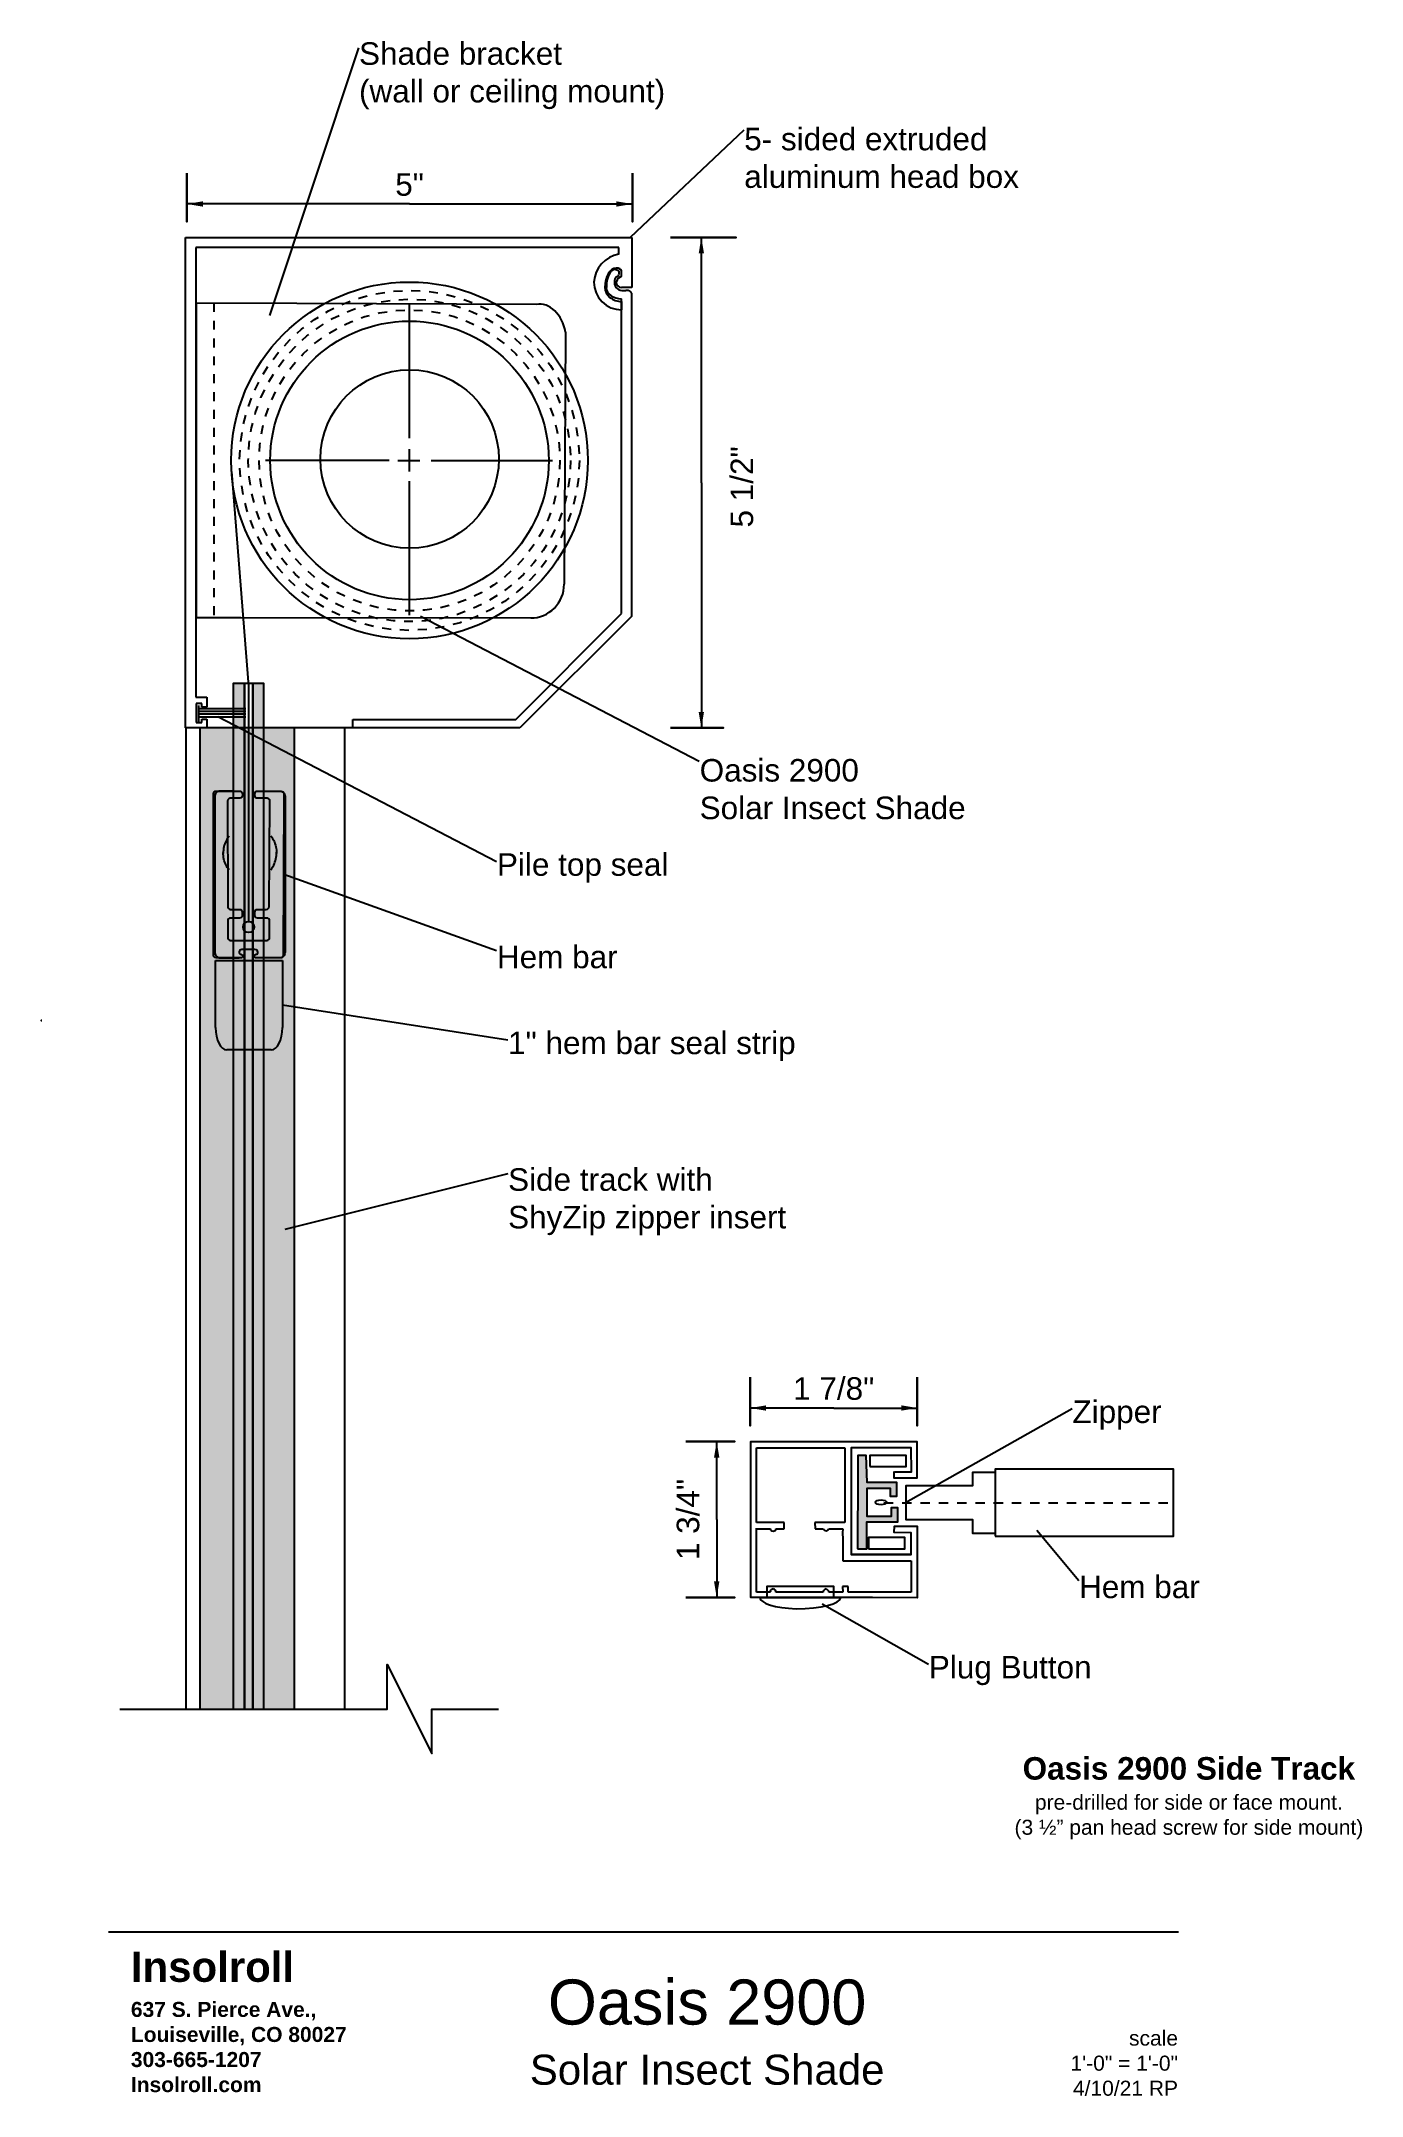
# Model space of a CAD drawing. Extents: x 0 to 14.8, y 0.3 to 23.4.
import ezdxf

# ---------------------------------------------------------------- set-up
doc = ezdxf.new("R2010")
doc.units = 0
doc.header["$LTSCALE"] = 0.140417
doc.header["$MEASUREMENT"] = 0
for name, pattern in [('DASHED', [0.75, 0.5, -0.25]), ('DASHEDX2', [1.25, 0.75, -0.5]), ('HIDDEN2', [0.1875, 0.125, -0.0625])]:
    doc.linetypes.add(name, pattern=pattern)
doc.layers.get('0').update_dxf_attribs({"linetype": 'CONTINUOUS'})
doc.layers.get('DEFPOINTS').update_dxf_attribs({"linetype": 'CONTINUOUS'})
for name, color, linetype in [('ANNOTATIONS', 7, 'CONTINUOUS'), ('DIMENSIONS', 7, 'CONTINUOUS'), ('NOTATIONS', 7, 'CONTINUOUS')]:
    doc.layers.add(name, color=color, linetype=linetype)
doc.styles.add('_VISDIMTXTSTYLE', font='arial.ttf')
doc.styles.get("Standard").update_dxf_attribs({"font": 'txt.shx'})
doc.dimstyles.get("Standard").update_dxf_attribs({"dimtxt": 0.18, "dimasz": 0.18, "dimexe": 0.18, "dimexo": 0.0625, "dimgap": 0.09, "dimtad": 1, "dimtih": 1, "dimtoh": 1, "dimdec": 4, "dimzin": 0, "dimtxsty": '_VISDIMTXTSTYLE', "dimcen": 0.09, "dimazin": 3, "dimtfac": 1, "dimtofl": 0, "dimtmove": 0, "dimatfit": 3, "dimtolj": 1, "dimtzin": 0})

# ---------------------------------------------------------------- blocks, each defined once
blk = doc.blocks.new('*D0')
for points in [[(7.579, 7.666), (7.549, 7.486), (7.609, 7.486)], [(7.579, 5.916), (7.549, 6.096), (7.609, 6.096)]]:
    blk.add_solid(points)
at = {"layer": 'DEFPOINTS'}
for p in [(7.579, 7.666), (7.954, 7.666), (7.954, 5.916)]:
    blk.add_point(p, dxfattribs=at)
at = {"layer": 'DIMENSIONS', "linetype": 'CONTINUOUS'}
for q in [(7.579, 7.666), (7.579, 5.916)]:
    blk.add_line((7.579, 6.791), q, dxfattribs=at)
for points in [[(7.232, 7.666), (7.781, 7.666)], [(7.232, 5.916), (7.781, 5.916)]]:
    blk.add_lwpolyline(points, close=True, dxfattribs=at)
at = {"insert": (7.259, 6.791), "char_height": 0.25279, "width": 1.48799, "attachment_point": 5, "rotation": 90, "style": '_VISDIMTXTSTYLE'}
blk.add_mtext('\\A1;1{\\H1.000000x; 3/4}"', dxfattribs=at)
blk = doc.blocks.new('*D1')
for points in [[(7.954, 8.041), (8.134, 8.071), (8.134, 8.011)], [(9.829, 8.041), (9.649, 8.071), (9.649, 8.011)]]:
    blk.add_solid(points)
at = {"layer": 'DEFPOINTS'}
for p in [(9.829, 8.041), (7.954, 7.666), (9.829, 7.666)]:
    blk.add_point(p, dxfattribs=at)
at = {"layer": 'DIMENSIONS', "linetype": 'CONTINUOUS'}
for q in [(7.954, 8.041), (9.829, 8.041)]:
    blk.add_line((8.892, 8.041), q, dxfattribs=at)
for points in [[(7.954, 8.388), (7.954, 7.84)], [(9.829, 8.388), (9.829, 7.84)]]:
    blk.add_lwpolyline(points, close=True, dxfattribs=at)
at = {"insert": (8.892, 8.258), "char_height": 0.25279, "width": 1.48799, "attachment_point": 5, "style": '_VISDIMTXTSTYLE'}
blk.add_mtext('\\A1;1{\\H1.000000x; 7/8}"', dxfattribs=at)
blk = doc.blocks.new('*D2')
for points in [[(7.407, 21.166), (7.377, 20.986), (7.437, 20.986)], [(7.407, 15.666), (7.377, 15.846), (7.437, 15.846)]]:
    blk.add_solid(points)
at = {"layer": 'DEFPOINTS'}
for p in [(7.407, 21.166), (7.969, 21.166), (7.829, 15.666)]:
    blk.add_point(p, dxfattribs=at)
at = {"layer": 'DIMENSIONS', "linetype": 'CONTINUOUS'}
for q in [(7.407, 21.166), (7.407, 15.666)]:
    blk.add_line((7.407, 18.416), q, dxfattribs=at)
for points in [[(7.06, 21.166), (7.796, 21.166)], [(7.06, 15.666), (7.656, 15.666)]]:
    blk.add_lwpolyline(points, close=True, dxfattribs=at)
at = {"insert": (7.863, 18.369), "char_height": 0.25279, "width": 1.48799, "attachment_point": 5, "rotation": 90, "style": '_VISDIMTXTSTYLE'}
blk.add_mtext('\\A1;5{\\H1.000000x; 1/2}"', dxfattribs=at)
blk = doc.blocks.new('*D3')
for points in [[(1.635, 21.541), (1.815, 21.571), (1.815, 21.511)], [(6.633, 21.541), (6.453, 21.571), (6.453, 21.511)]]:
    blk.add_solid(points)
at = {"layer": 'DEFPOINTS'}
for p in [(6.633, 21.541), (1.635, 21.166), (6.633, 21.166)]:
    blk.add_point(p, dxfattribs=at)
at = {"layer": 'DIMENSIONS', "linetype": 'CONTINUOUS'}
for q in [(1.635, 21.541), (6.633, 21.541)]:
    blk.add_line((4.134, 21.541), q, dxfattribs=at)
for points in [[(1.635, 21.888), (1.635, 21.34)], [(6.633, 21.888), (6.633, 21.34)]]:
    blk.add_lwpolyline(points, close=True, dxfattribs=at)
at = {"insert": (4.134, 21.758), "char_height": 0.2528, "width": 0.61926, "attachment_point": 5, "style": '_VISDIMTXTSTYLE'}
blk.add_mtext('\\A1;5"', dxfattribs=at)

msp = doc.modelspace()

# ---------------------------------------------------------------- hatches: boundary and pattern name
for color, points in [(8, [(2.156, 4.666), (2.281, 4.666), (2.281, 16.166), (2.156, 16.166)]), (8, [(2.375, 4.666), (2.5, 4.666), (2.5, 16.166), (2.375, 16.166)]), (252, [(1.781, 4.666), (2.844, 4.666), (2.844, 15.666), (1.781, 15.666)]), (7, [(9.157, 6.463), (9.262, 6.463), (9.262, 6.766), (9.288, 6.766), (9.611, 6.766), (9.611, 6.922), (9.538, 6.922), (9.538, 6.826), (9.267, 6.826), (9.267, 7.143), (9.527, 7.143), (9.527, 7.051), (9.6, 7.051), (9.6, 7.207), (9.267, 7.207), (9.256, 7.51), (9.163, 7.51), (9.163, 7.317)])]:
    msp.add_hatch(color=color).paths.add_polyline_path(points)

# ---------------------------------------------------------------- linework, layer by layer
at = {"color": 7, "linetype": 'CONTINUOUS'}
for p, q in [((1.622, 15.666), (1.622, 21.166)), ((1.622, 21.166), (6.575, 21.166)), ((6.482, 21.052), (1.737, 21.052)), ((1.737, 21.052), (1.737, 16.01)), ((6.482, 20.979), (6.482, 21.052)), ((6.575, 21.166), (6.627, 21.166)), ((6.627, 21.166), (6.627, 20.604)), ((6.513, 20.729), (6.513, 20.791)), ((6.627, 20.604), (6.513, 20.604)), ((6.622, 20.541), (6.622, 18.854)), ((1.743, 20.432), (2.868, 20.43)), ((1.743, 16.901), (1.743, 20.432)), ((2.868, 20.43), (5.555, 20.416)), ((4.133, 18.916), (4.133, 20.327)), ((4.135, 18.922), (4.135, 20.422)), ((6.513, 16.948), (6.513, 20.479)), ((6.513, 20.448), (6.513, 20.354)), ((5.883, 20.104), (5.868, 17.277)), ((3.907, 18.666), (2.517, 18.666)), ((4.004, 18.666), (4.251, 18.666)), ((4.135, 18.541), (4.135, 18.791)), ((4.375, 18.666), (5.736, 18.666)), ((6.622, 18.854), (6.622, 16.916)), ((4.135, 16.932), (4.135, 18.432)), ((4.135, 17.041), (4.135, 18.432)), ((1.93, 16.901), (1.743, 16.901)), ((2.243, 16.901), (1.93, 16.901)), ((5.493, 16.898), (2.243, 16.901)), ((5.325, 15.76), (6.513, 16.948)), ((6.622, 16.916), (5.372, 15.666)), ((1.737, 16.01), (1.861, 16.01)), ((1.804, 15.942), (1.742, 15.942)), ((1.742, 15.942), (1.742, 15.729)), ((1.766, 15.916), (1.766, 15.729)), ((1.804, 15.901), (1.804, 15.942)), ((1.861, 15.901), (1.804, 15.901)), ((1.861, 16.01), (1.861, 15.901)), ((1.742, 15.729), (1.804, 15.729)), ((1.766, 15.885), (2.297, 15.885)), ((1.766, 15.854), (2.297, 15.854)), ((1.766, 15.823), (2.297, 15.823)), ((1.766, 15.791), (2.297, 15.791)), ((1.804, 15.729), (1.804, 15.765)), ((1.804, 15.765), (1.861, 15.765)), ((1.861, 15.765), (1.861, 15.666)), ((3.497, 15.666), (3.497, 15.76)), ((3.497, 15.76), (5.325, 15.76)), ((1.83, 15.666), (1.622, 15.666)), ((3.497, 15.666), (1.622, 15.666)), ((1.861, 15.666), (1.83, 15.666)), ((5.372, 15.666), (3.497, 15.666)), ((1.958, 12.307), (1.958, 13.057)), ((1.958, 13.057), (2.708, 13.057)), ((2.708, 13.057), (2.708, 12.307)), ((2.583, 12.057), (2.083, 12.057)), ((8.025, 6.758), (8.025, 7.593)), ((8.025, 7.593), (9.017, 7.593)), ((9.017, 7.593), (9.017, 6.758)), ((8.024, 5.976), (8.026, 6.695)), ((8.337, 6.758), (8.025, 6.758)), ((8.027, 6.687), (8.181, 6.687)), ((8.243, 6.687), (8.337, 6.687)), ((8.337, 6.687), (8.337, 6.758)), ((9.017, 6.758), (8.681, 6.758)), ((8.681, 6.758), (8.682, 6.687)), ((8.682, 6.687), (8.775, 6.687)), ((8.836, 6.687), (8.993, 6.688)), ((8.993, 6.688), (8.992, 6.641)), ((8.992, 6.641), (8.993, 6.57)), ((8.993, 6.57), (8.993, 6.328)), ((8.993, 6.328), (9.017, 6.328)), ((9.017, 6.328), (9.76, 6.328)), ((9.76, 6.328), (9.76, 5.976)), ((8.992, 6.04), (8.993, 5.976)), ((9.054, 6.039), (8.992, 6.039)), ((9.054, 5.976), (9.054, 6.039)), ((8.181, 5.976), (8.024, 5.976)), ((8.064, 5.915), (8.814, 5.915)), ((8.775, 5.976), (8.243, 5.976)), ((8.814, 5.915), (8.97, 5.915)), ((8.993, 5.976), (8.837, 5.976)), ((9.76, 5.976), (9.054, 5.976)), ((0.758, 2.166), (12.758, 2.166))]:
    msp.add_line(p, q, dxfattribs=at)
at = {"color": 7, "linetype": 'HIDDEN2'}
msp.add_line((1.938, 20.432), (1.938, 16.901), dxfattribs=at)
at = {"color": 7, "linetype": 'DASHEDX2'}
msp.add_line((9.454, 6.979), (12.704, 6.979), dxfattribs=at)
at = {"color": 7, "linetype": 'CONTINUOUS'}
for points in [[(2.137, 18.541), (2.329, 16.135), (2.329, 13.494)], [(9.759, 6.399), (9.76, 6.641), (9.571, 6.644), (9.573, 6.716), (9.829, 6.716), (9.829, 5.914), (9.327, 5.916), (7.961, 5.916), (7.961, 7.666), (9.824, 7.666), (9.824, 7.256), (9.571, 7.256), (9.571, 7.329)], [(9.575, 7.327), (9.763, 7.326), (9.759, 7.593), (9.087, 7.593), (9.087, 6.398), (9.759, 6.398), (9.087, 6.398)], [(0.883, 4.666), (3.883, 4.666), (3.883, 5.166), (4.383, 4.166), (4.383, 4.666), (5.133, 4.666)]]:
    msp.add_lwpolyline(points, dxfattribs=at)
for points in [[(2.156, 4.666), (2.281, 4.666), (2.281, 16.166), (2.156, 16.166)], [(2.281, 4.666), (2.375, 4.666), (2.375, 16.166), (2.281, 16.166)], [(2.375, 4.666), (2.5, 4.666), (2.5, 16.166), (2.375, 16.166)], [(1.625, 4.666), (3.406, 4.666), (3.406, 15.666), (1.625, 15.666)], [(1.781, 4.666), (2.844, 4.666), (2.844, 15.666), (1.781, 15.666)], [(0.008, 12.385), (0, 12.385)], [(9.157, 6.463), (9.262, 6.463), (9.262, 6.766), (9.288, 6.766), (9.611, 6.766), (9.611, 6.922), (9.538, 6.922), (9.538, 6.826), (9.267, 6.826), (9.267, 7.143), (9.527, 7.143), (9.527, 7.051), (9.6, 7.051), (9.6, 7.207), (9.267, 7.207), (9.256, 7.51), (9.163, 7.51), (9.163, 7.317)], [(9.298, 7.385), (9.704, 7.385), (9.704, 7.51), (9.298, 7.51)], [(10.704, 7.323), (10.704, 6.635), (10.454, 6.635), (10.454, 6.786), (9.704, 6.786), (9.704, 7.171), (10.454, 7.171), (10.454, 7.323)], [(10.704, 6.604), (12.704, 6.604), (12.704, 7.354), (10.704, 7.354)], [(9.282, 6.463), (9.689, 6.463), (9.689, 6.588), (9.282, 6.588)], [(8.142, 5.915), (8.892, 5.915), (8.892, 6.04), (8.142, 6.04)]]:
    msp.add_lwpolyline(points, close=True, dxfattribs=at)
msp.add_lwpolyline([(2.259, 14.928), (2.26, 14.912, -0.425266), (2.229, 14.879), (2.123, 14.878, 0.412884), (2.092, 14.847), (2.094, 13.663, 0.413744), (2.125, 13.632), (2.226, 13.632, -0.414214), (2.258, 13.601), (2.258, 13.565, -0.414214), (2.226, 13.534), (2.125, 13.534, 0.414214), (2.094, 13.503), (2.094, 13.315, 0.414214), (2.125, 13.284), (2.532, 13.284, 0.414214), (2.564, 13.315), (2.564, 13.503, 0.414214), (2.532, 13.534), (2.429, 13.534, -0.414214), (2.398, 13.565), (2.398, 13.601, -0.414214), (2.429, 13.632), (2.527, 13.632, 0.411865), (2.558, 13.663), (2.567, 14.847, 0.416566), (2.536, 14.878), (2.429, 14.878, -0.414214), (2.398, 14.909), (2.398, 14.927, -0.414816), (2.429, 14.958), (2.693, 14.958, -0.414792), (2.724, 14.926), (2.717, 13.119, -0.413015), (2.686, 13.088), (2.414, 13.088, -0.414232), (2.394, 13.108), (2.394, 13.109, -0.414214), (2.413, 13.128, 0.414214), (2.432, 13.147), (2.432, 13.151, 0.414214), (2.4, 13.182), (2.251, 13.182, 0.408801), (2.223, 13.155), (2.223, 13.148, 0.419647), (2.242, 13.128, -0.414214), (2.262, 13.109, -0.415978), (2.241, 13.088), (1.964, 13.09, -0.412451), (1.933, 13.121), (1.933, 14.927, -0.414214), (1.964, 14.958), (2.228, 14.958, -0.401461)], format="xyb", close=True, dxfattribs=at)
for points in [[(2.167, 14.959), (2.011, 14.959, 0.414483), (1.948, 14.897), (1.948, 13.152, 0.414216), (2.011, 13.089), (2.222, 13.089)], [(2.519, 14.958), (2.675, 14.958, -0.414483), (2.737, 14.896), (2.737, 13.151, -0.414216), (2.675, 13.088), (2.464, 13.088)]]:
    msp.add_lwpolyline(points, format="xyb", dxfattribs=at)
for centre, radius in [((4.133, 18.666), 2), ((4.133, 18.666), 1.562), ((4.135, 18.682), 1), ((2.328, 13.435), 0.0625)]:
    msp.add_circle(centre, radius, dxfattribs=at)
at = {"color": 7, "linetype": 'DASHED'}
for radius in [1.906, 1.808, 1.688]:
    msp.add_circle((4.133, 18.666), radius, dxfattribs=at)
at = {"color": 7, "linetype": 'CONTINUOUS'}
for centre, major_axis, ratio, start_param, end_param in [((6.543, 20.641), (0, -0.343), 0.99896, 3.320562, 4.638585), ((6.45, 20.604), (0, -0.219), 0.570835, 3.141593, 4.712389), ((6.435, 20.604), (0, -0.203), 0.461538, 3.141593, 4.712389), ((6.413, 20.771), (0.0889, -0.0068), 0.428571, 0.726433, 1.35901), ((6.45, 20.791), (0.0624, 0), 0.50052, 0, 1.570796), ((6.457, 20.781), (0.0114, -0.0515), 0.5, -0.096656, 1.667453), ((6.513, 20.666), (0, -0.312), 0.99896, 4.712389, 6.283185), ((6.513, 20.604), (0.187, 0), 0.8342, -3.141593, -1.570796), ((6.513, 20.604), (0.172, 0), 0.727273, 3.141593, 4.712389), ((6.478, 20.641), (0.0125, -0.0875), 0.5, -3.141593, -1.570796), ((6.545, 20.655), (-0.11, -0.02), 0.75, 0, 1.570796), ((6.503, 20.634), (-0.0312, -0.0939), 0.614873, -2.794388, -1.713071), ((6.513, 20.666), (0, -0.0625), 0.99896, 4.712389, 6.283185), ((6.56, 20.541), (0.0625, 0), 0.5, 0, 1.570796), ((5.617, 20.057), (0.06, -0.359), 0.743624, 1.574934, 3.14573), ((5.493, 17.277), (0, 0.378), 0.991156, -3.141593, -1.570796), ((2.083, 12.307), (0, -0.25), 0.5, 4.712389, 6.283185), ((2.583, 12.307), (0, -0.25), 0.5, 0, 1.570796), ((8.214, 6.684), (-0.0334, 0.0028), 0.75, 0, 1.570796), ((8.21, 6.684), (-0.0328, -0.0028), 0.75, -4.719484, -3.129439), ((8.809, 6.681), (-0.0344, 0.0062), 0.5, 0, 1.570796), ((8.782, 6.692), (-0.0551, 0), 0.5625, 2.02463, 2.985299), ((8.217, 5.992), (-0.0357, -0.0159), 0.571429, -1.698212, -0.005721), ((8.204, 5.988), (-0.0392, 0.0119), 0.666667, -3.141593, -1.570796), ((8.828, 5.998), (-0.0527, -0.0243), 0.4375, -1.344649, -0.093011), ((8.793, 5.993), (-0.0428, 0.0198), 0.533333, -3.031625, -1.61627), ((8.522, 5.916), (0.458, 0), 0.275862, -3.137048, -1.684324), ((8.47, 5.915), (0.5, 0), 0.25, -1.570796, 0)]:
    msp.add_ellipse(centre, major_axis=major_axis, ratio=ratio, start_param=start_param, end_param=end_param, dxfattribs=at)
msp.add_ellipse((9.423, 6.983), major_axis=(0.0625, 0), ratio=0.4375, dxfattribs=at)
for points in [[(2.109, 14.453), (2.093, 14.433), (2.084, 14.418), (2.076, 14.402), (2.054, 14.359), (2.043, 14.309), (2.043, 14.257)], [(2.577, 14.455), (2.593, 14.435), (2.602, 14.42), (2.61, 14.404), (2.632, 14.361), (2.643, 14.311), (2.643, 14.259)], [(2.109, 14.075), (2.093, 14.095), (2.084, 14.11), (2.076, 14.126), (2.054, 14.169), (2.043, 14.219), (2.043, 14.271)], [(2.577, 14.077), (2.593, 14.097), (2.602, 14.112), (2.61, 14.128), (2.632, 14.171), (2.643, 14.221), (2.643, 14.273)]]:
    msp.add_open_spline(points, degree=3, knots=[0, 0, 0, 0, 0.1597947, 0.1597947, 0.1597947, 0.589899, 0.589899, 0.589899, 0.589899], dxfattribs=at)
at = {"layer": 'NOTATIONS', "linetype": 'CONTINUOUS'}
for p, q in [((3.562, 23.291), (2.562, 20.291)), ((7.883, 22.369), (6.61, 21.166)), ((7.383, 15.291), (4.258, 16.916)), ((5.11, 14.166), (1.985, 15.791)), ((5.11, 13.166), (2.724, 14.023)), ((5.235, 12.166), (2.708, 12.557)), ((5.235, 10.666), (2.735, 10.041)), ((11.566, 8.03), (9.696, 6.979)), ((11.64, 6.104), (11.172, 6.666)), ((9.954, 5.166), (8.763, 5.843))]:
    msp.add_line(p, q, dxfattribs=at)

# ---------------------------------------------------------------- texts
for s, insert, char_height, width, attachment_point in [('\\C7;\\fArial|b0|i0|;\\H0.50557446712628;Oasis 2900\\H0.25278734927997; \\P\\H0.33704979903996;Solar Insect Shade', (7.472, 1.041), 0.50557, 4.42752, 5), ('\\C7;\\fArial|b0|i0|;\\H0.16852489951998;scale\\P1\'-0" = 1\'-0"\\P4/10/21 RP', (12.754, 0.694), 0.16852, 1.5092, 6)]:
    msp.add_mtext(s, dxfattribs=dict(insert=insert, char_height=char_height, width=width, attachment_point=attachment_point))
at = {"layer": 'ANNOTATIONS', "insert": (12.876, 3.666), "char_height": 0.25279, "width": 4.09263, "attachment_point": 5}
msp.add_mtext('\\C7;\\fArial|b1|i0|;\\H0.25278734927997;Oasis 2900 Side Track \\P\\fArial|b0|i0|;\\H0.16852489951998;pre-drilled for side or face mount. \\P(3 ½” pan head screw for side mount)', dxfattribs=at)
at = {"layer": 'NOTATIONS'}
for s, insert, char_height, width, attachment_point in [('\\C7;\\fArial|b0|i0|;\\H0.25278734927997;Shade bracket \\P(wall or ceiling mount)', (3.567, 22.979), 0.25279, 4.375, 4), ('\\C7;\\fArial|b0|i0|;\\H0.25278734927997;5- sided extruded \\Paluminum head box', (7.888, 22.057), 0.25279, 3.375, 4), ('\\C7;\\fArial|b0|i0|;\\H0.25278734927997;Oasis 2900        \\PSolar Insect Shade', (7.388, 14.979), 0.25279, 3.125, 4), ('\\C7;\\fArial|b0|i0|;\\H0.25278734927997;Pile top seal', (5.114, 14.097), 0.25279, 2.39864, 4), ('\\C7;\\fArial|b0|i0|;\\H0.25278734927997;Hem bar ', (5.114, 13.097), 0.25279, 1.77364, 4), ('\\C7;\\fArial|b0|i0|;\\H0.25278734927997;1" hem bar seal strip ', (5.239, 12.097), 0.25279, 3.77364, 4), ('\\C7;\\fArial|b0|i0|;\\H0.25278734927997;Side track with \\PShyZip zipper insert', (5.239, 10.354), 0.25279, 3.64864, 4), ('\\C7;\\fArial|b0|i0|;\\H0.25278734927997;Zipper ', (11.57, 7.961), 0.25279, 1.38848, 4), ('\\C7;\\fArial|b0|i0|;\\H0.25278734927997;Hem bar ', (11.644, 6.034), 0.25279, 1.53237, 4), ('\\C7;\\fArial|b0|i0|;\\H0.25278734927997;Plug Button', (9.959, 5.097), 0.25279, 2.59375, 4), ('\\C7;\\fArial|b1|i0|;\\H0.33704979903996;Insolroll\\P\\H0.16852489951998;637 S. Pierce Ave., \\PLouiseville, CO 80027\\P303-665-1207\\PInsolroll.com\\P', (1.008, 1.944), 0.33705, 2.75, 1)]:
    msp.add_mtext(s, dxfattribs=dict(at, insert=insert, char_height=char_height, width=width, attachment_point=attachment_point))

# ---------------------------------------------------------------- dimensions: what is measured, and where the dimension line sits
for base, p1, p2, picture, middle in [((6.633, 21.541), (1.635, 21.166), (6.633, 21.166), '*D3', (4.134, 21.758)), ((9.82930736, 8.04126693), (7.95430742, 7.66626694), (9.82930736, 7.66626694), '*D1', (8.89180739, 8.25766057))]:
    dim = msp.add_linear_dim(base=base, p1=p1, p2=p2, dimstyle='STANDARD', override={"dimtxt": 0.252787, "dimtad": 1, "dimtih": 0, "dimdec": 2, "dimlunit": 4, "dimadec": 2, "dimfrac": 2})
    dim.commit()
    dim.dimension.update_dxf_attribs({"geometry": picture, "text_midpoint": middle})
for base, p1, p2, picture, middle in [((7.407, 21.166), (7.829, 15.666), (7.969, 21.166), '*D2', (7.863, 18.369)), ((7.579, 7.666), (7.954, 5.916), (7.954, 7.666), '*D0', (7.259, 6.791))]:
    dim = msp.add_linear_dim(base=base, p1=p1, p2=p2, angle=90, dimstyle='STANDARD', override={"dimtxt": 0.252787, "dimtad": 1, "dimtih": 0, "dimdec": 2, "dimlunit": 4, "dimadec": 2, "dimfrac": 2})
    dim.commit()
    dim.dimension.update_dxf_attribs({"geometry": picture, "text_midpoint": middle})

doc.saveas('drawing.dxf')
